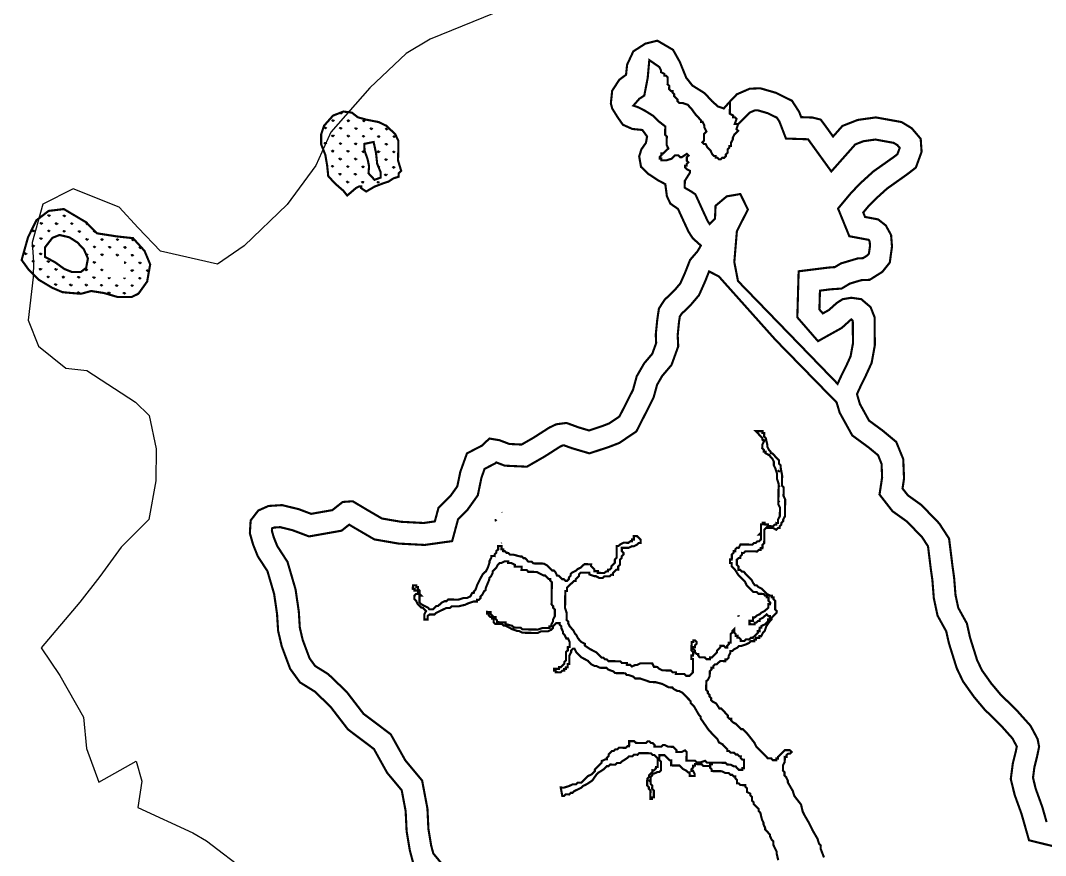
# Model space of a CAD drawing. Header units: metres. Extents: x 8244 to 287678, y 7853 to 2132060.
# Drawn here: x 266680 to 269089, y 2119447 to 2121409 of the extents above; entities that cross this region are included whole.
import ezdxf

# ---------------------------------------------------------------- set-up
doc = ezdxf.new("R2010")
doc.units = ezdxf.units.M
doc.layers.add('DISTRICT BOUNDRY', color=86, linetype='Continuous')
doc.layers.add('MANGROOVE BUFFER ZONE', color=120, linetype='Continuous')

msp = doc.modelspace()

# ---------------------------------------------------------------- hatches: boundary and pattern name
at = {"layer": 'MANGROOVE BUFFER ZONE'}
h = msp.add_hatch(dxfattribs=at)
h.set_pattern_fill('GRASS', color=256, angle=-0.8376017)
h.paths.add_polyline_path([(267472.9, 2121181.6), (267458.9, 2121192.5), (267438.8, 2121195.1), (267414.6, 2121185.5), (267393.6, 2121161.9), (267386.8, 2121141.6), (267386.7, 2121118.1), (267396.5, 2121093.4), (267400.8, 2121068.1), (267403.4, 2121043.1), (267420.6, 2121024.8), (267438.9, 2121009), (267447.9, 2120997.7), (267468.7, 2121015.4), (267476.7, 2121019.3), (267480.7, 2121019.2), (267480.6, 2121015.3), (267492.4, 2121007.1), (267512.5, 2121018.8), (267532.5, 2121026.4), (267544.6, 2121030.3), (267556.6, 2121038), (267568.6, 2121041.9), (267568.7, 2121049.8), (267574.8, 2121055.7), (267567.4, 2121080.3), (267568, 2121104.9), (267568.1, 2121126.4), (267560.7, 2121142), (267539.7, 2121161.8), (267521.7, 2121170.4), (267492.8, 2121176)])
h.paths.add_polyline_path([(267488.1, 2121119.1), (267510, 2121123.6), (267515.6, 2121097.8), (267518.4, 2121072.4), (267526.4, 2121052.8), (267526.7, 2121040), (267512.2, 2121034.6), (267498, 2121050), (267499.3, 2121066.3), (267496.1, 2121082.1), (267488.6, 2121103.8)], flags=16)
h = msp.add_hatch(dxfattribs=at)
h.set_pattern_fill('GRASS', color=256, angle=-0.8376017)
h.paths.add_polyline_path([(266846.1, 2120773.3), (266875.8, 2120768.7), (266908.3, 2120759.3), (266941.5, 2120759.4), (266957.1, 2120766.9), (266977.7, 2120795.6), (266984.8, 2120835.9), (266971.6, 2120867.5), (266944.5, 2120897.5), (266906.2, 2120901.7), (266860, 2120908.9), (266834.3, 2120934.8), (266781.9, 2120965.9), (266746.2, 2120961.6), (266717.4, 2120939.5), (266697.8, 2120900), (266682.7, 2120846.3), (266699.6, 2120822.9), (266723.6, 2120799.4), (266754.2, 2120781.1), (266778.9, 2120770.5), (266822, 2120766.8)])
h.paths.add_polyline_path([(266829, 2120871.3), (266813.9, 2120887.3), (266794.8, 2120899.5), (266771.9, 2120905), (266755.1, 2120898.4), (266737.7, 2120876), (266737.8, 2120853.4), (266761.5, 2120840.7), (266783.1, 2120825.1), (266800.9, 2120818), (266821.8, 2120818.1), (266834.3, 2120827.7), (266838.5, 2120849.8)], flags=16)
h.paths.add_polyline_path([(266872.7, 2120827.6), (266873, 2120843.5), (266910.5, 2120856.8), (266941.7, 2120815.7), (266937.2, 2120812.8), (266938.8, 2120804.1), (266884.3, 2120804.9)], flags=16)
h = msp.add_hatch(dxfattribs=at)
h.set_pattern_fill('GRASS', color=256, angle=-0.8376017)
h.paths.add_polyline_path([(268477, 2120256), (268477.1, 2120263.9), (268477.2, 2120271.9), (268477.3, 2120279.8), (268477.4, 2120283.8), (268473.5, 2120291.8), (268473.6, 2120299.8), (268473.8, 2120311.8), (268469.9, 2120315.8), (268470.1, 2120331.7), (268470.2, 2120339.7), (268466.5, 2120359.7), (268466.6, 2120363.6), (268462.7, 2120367.7), (268462.7, 2120371.7), (268462.8, 2120375.6), (268458.9, 2120379.7), (268454.9, 2120383.7), (268447.1, 2120391.8), (268443.1, 2120391.9), (268443.2, 2120395.8), (268439.2, 2120399.9), (268435.4, 2120407.9), (268435.4, 2120411.9), (268431.7, 2120427.9), (268427.8, 2120431.9), (268427.9, 2120439.9), (268423.9, 2120439.9), (268424, 2120443.9), (268420, 2120444), (268416, 2120444), (268412, 2120444.1), (268408, 2120444.1), (268412, 2120440.1), (268419.8, 2120432), (268423.7, 2120428), (268423.7, 2120424), (268427.6, 2120420), (268423.5, 2120412.1), (268423.4, 2120404.1), (268427.3, 2120400), (268427.2, 2120396.1), (268431.2, 2120396), (268431.2, 2120392), (268439.1, 2120387.9), (268443, 2120383.9), (268446.9, 2120379.9), (268450.8, 2120371.8), (268450.7, 2120363.9), (268454.5, 2120355.8), (268458.3, 2120343.8), (268458.2, 2120331.9), (268462, 2120319.9), (268461.9, 2120315.9), (268461.8, 2120307.9), (268461.6, 2120296), (268461.5, 2120288), (268461.4, 2120280.1), (268461.3, 2120276.1), (268461.3, 2120272.1), (268465.1, 2120264.1), (268465.1, 2120260.1), (268465, 2120256.1), (268464.9, 2120252.1), (268464.8, 2120244.2), (268460.7, 2120236.3), (268460.7, 2120232.3), (268460.6, 2120228.3), (268456.6, 2120228.4), (268456.6, 2120224.4), (268452.6, 2120224.4), (268448.6, 2120220.5), (268444.6, 2120220.6), (268440.6, 2120220.6), (268436.6, 2120220.7), (268436.6, 2120216.7), (268440.5, 2120216.7), (268444.5, 2120216.6), (268448.5, 2120216.5), (268456.4, 2120212.4), (268460.4, 2120216.4), (268464.4, 2120216.3), (268464.5, 2120220.3), (268468.5, 2120224.2), (268468.6, 2120228.2), (268472.6, 2120232.1), (268472.7, 2120236.1), (268476.8, 2120244), (268476.9, 2120252)])
h = msp.add_hatch(dxfattribs=at)
h.set_pattern_fill('GRASS', color=256, angle=-0.8376017)
h.paths.add_polyline_path([(267811.3, 2120209.9), (267811.4, 2120213.9), (267807.4, 2120217.9), (267803.5, 2120222), (267799.6, 2120226), (267799.6, 2120230), (267799.7, 2120234), (267799.8, 2120238), (267799.8, 2120242), (267803.9, 2120245.9), (267807.9, 2120249.8), (267811.9, 2120249.7), (267811.9, 2120253.7), (267808, 2120253.8), (267804, 2120253.8), (267800, 2120253.9), (267799.9, 2120249.9), (267796, 2120250), (267795.9, 2120246), (267795.8, 2120242), (267795.8, 2120238), (267795.7, 2120234), (267795.7, 2120230.1), (267795.6, 2120226.1), (267795.5, 2120222.1), (267795.4, 2120214.1), (267799.4, 2120210.1), (267799.3, 2120206.1), (267807, 2120190.1), (267807, 2120186.1), (267810.8, 2120178.1), (267815, 2120190), (267815, 2120193.9), (267815.1, 2120197.9), (267815.2, 2120201.9), (267811.2, 2120205.9)])
h = msp.add_hatch(dxfattribs=at)
h.set_pattern_fill('GRASS', color=256, angle=-0.8376017)
h.paths.add_polyline_path([(268377.7, 2120006.5), (268377.8, 2120010.5), (268373.8, 2120010.5), (268369.8, 2120010.6), (268365.9, 2120010.7), (268361.8, 2120006.7), (268357.8, 2120002.8), (268353.8, 2120002.9), (268353.7, 2119998.9), (268353.7, 2119994.9), (268357.5, 2119986.9), (268357.5, 2119982.9), (268361.5, 2119982.8), (268361.5, 2119986.8), (268365.6, 2119990.7), (268369.5, 2119990.7), (268373.6, 2119994.6), (268377.6, 2119998.5), (268381.6, 2119998.5), (268381.7, 2120002.5)])

# ---------------------------------------------------------------- linework, layer by layer
at = {"layer": 'DISTRICT BOUNDRY'}
msp.add_polyline3d([(267818.5, 2121436.2, 0), (267642.9, 2121365.5, 0), (267586.7, 2121331.4, 0), (267501.3, 2121250.5, 0), (267409.2, 2121147, 0), (267374.4, 2121068.6, 0), (267307.1, 2120976.8, 0), (267205.4, 2120879.2, 0), (267142.8, 2120836.1, 0), (267009.3, 2120866.9, 0), (266956.7, 2120921.5, 0), (266911.7, 2120970.1, 0), (266804.1, 2121013.6, 0), (266732.4, 2120977.4, 0), (266707.2, 2120887.1, 0), (266710.6, 2120841, 0), (266709.5, 2120806, 0), (266698.4, 2120704.7, 0), (266722, 2120643.4, 0), (266786.6, 2120591.9, 0), (266835.7, 2120586.4, 0), (266950, 2120512.4, 0), (266982.4, 2120480.6, 0), (266998.6, 2120402.7, 0), (266997.8, 2120327.1, 0), (266981.7, 2120236.3, 0), (266916.7, 2120171.6, 0), (266866.8, 2120102.1, 0), (266819.8, 2120042, 0), (266728.7, 2119935, 0), (266772.4, 2119869.9, 0), (266828.3, 2119771.8, 0), (266835, 2119698.2, 0), (266863.8, 2119618.9, 0), (266952, 2119668.8, 0), (266964.9, 2119621.3, 0), (266956, 2119559.7, 0), (267085.2, 2119499.8, 0), (267117.4, 2119481.6, 0), (267213.3, 2119407.4, 0)], dxfattribs=at)
at = {"layer": 'MANGROOVE BUFFER ZONE', "const_width": 5, "flags": 128}
for points in [[(269091.8, 2119525.4), (269081.9, 2119560.2), (269066.1, 2119604), (269059.9, 2119629.4), (269063.1, 2119654.2), (269069.4, 2119679.3), (269074.2, 2119702.4), (269070.7, 2119720.4), (269054.1, 2119751.6), (269021.4, 2119788.1), (268983.8, 2119824.9), (268961.8, 2119851.1), (268939.8, 2119882.1), (268928.5, 2119905.9), (268911.9, 2119958.8), (268904.5, 2119992.1), (268884.2, 2120028.7), (268877.7, 2120059.1), (268874.5, 2120099.2), (268870.5, 2120128), (268862.6, 2120191.5), (268839.5, 2120227.1), (268797.5, 2120270.5), (268765.6, 2120293.3), (268753.2, 2120309.2), (268756.7, 2120332.5), (268754.9, 2120378.3), (268738.4, 2120418.7), (268705.7, 2120445.9), (268674.5, 2120468.8), (268653, 2120507.7), (268646.1, 2120531.1), (268656.2, 2120553), (268666.5, 2120573.7), (268680.6, 2120604.5), (268688.1, 2120646), (268687.5, 2120711.7), (268678.1, 2120735.5), (268656.3, 2120754.1), (268633, 2120757.5), (268612.4, 2120754.1), (268598.4, 2120745.1), (268580.2, 2120728.7), (268565.9, 2120720.7), (268557.8, 2120730), (268559.1, 2120774.2), (268583.7, 2120777.3), (268610, 2120779.1), (268629.4, 2120790.8), (268656.6, 2120798.9), (268675.9, 2120799.6), (268705.8, 2120818.4), (268723.2, 2120840.2), (268728.4, 2120877.8), (268726.3, 2120904.9), (268714, 2120927.2), (268695.9, 2120941.6), (268665.1, 2120947.4), (268660.9, 2120957.9), (268672.1, 2120971.3), (268692.9, 2120992.4), (268716.9, 2121014.1), (268765, 2121048.2), (268784.5, 2121063.4), (268798, 2121100.4), (268795.9, 2121131), (268774.8, 2121155.9), (268750.8, 2121170.4), (268690.4, 2121181.3), (268648, 2121175.4), (268612, 2121161.3), (268589.9, 2121136.4), (268572.6, 2121160.4), (268560.8, 2121176.2), (268541.7, 2121181), (268515, 2121181.9), (268510.1, 2121194.5), (268493.3, 2121220.5), (268455.3, 2121239.2), (268418.6, 2121249.8), (268393.9, 2121248.7), (268363.7, 2121235.6), (268347.7, 2121218.7), (268347.5, 2121205.7), (268347.3, 2121189.8), (268355.2, 2121185.7), (268355.1, 2121181.7), (268359.1, 2121181.6), (268363, 2121177.6), (268358.8, 2121165.7), (268366.8, 2121165.6), (268384.6, 2121182.9), (268393.8, 2121192.6), (268405.7, 2121197.7), (268412.5, 2121198.1), (268436.6, 2121191.1), (268457.9, 2121180.6), (268464, 2121171.1), (268479.2, 2121131.6), (268531.2, 2121129.9), (268585.8, 2121054.3), (268642.2, 2121117.9), (268661.1, 2121125.3), (268689.4, 2121129.3), (268732.3, 2121121.5), (268741, 2121116.2), (268746.6, 2121109.6), (268741.2, 2121094.9), (268734.4, 2121089.5), (268684.6, 2121054.3), (268657.3, 2121029.5), (268634, 2121005.9), (268601.6, 2120967.2), (268628.1, 2120902.1), (268673.9, 2120893.5), (268675.9, 2120889.8), (268676.8, 2120879.4), (268674.2, 2120861.3), (268671, 2120857.3), (268660.2, 2120850.5), (268648.2, 2120850), (268608.4, 2120838.2), (268594, 2120829.5), (268578.7, 2120828.4), (268509, 2120819.7), (268505.9, 2120711.4), (268554.5, 2120655.5), (268610.3, 2120686.6), (268632.6, 2120706.7), (268636.2, 2120703.6), (268636.7, 2120650.4), (268631.1, 2120620), (268620.2, 2120595.9), (268609.8, 2120575.3), (268600.6, 2120555.2), (268366.4, 2120796.8), (268357.8, 2120841.4), (268363.9, 2120914.2), (268389.8, 2120964.9), (268371.9, 2121001.2), (268340, 2120995.8), (268313.7, 2120973.6), (268312.4, 2120943.4), (268299.6, 2120930.9), (268295.2, 2120937.6), (268285.9, 2120957.7), (268266.4, 2121000.4), (268257.7, 2121006.5), (268241.2, 2121016.1), (268241.2, 2121020.1), (268241.4, 2121028), (268241.4, 2121032), (268253.7, 2121051.7), (268253.7, 2121055.7), (268245.8, 2121059.8), (268241.9, 2121063.9), (268241.9, 2121067.8), (268245.9, 2121067.8), (268246, 2121071.8), (268250, 2121075.7), (268246.1, 2121079.7), (268246.2, 2121083.7), (268246.2, 2121087.7), (268250.3, 2121091.6), (268246.3, 2121095.7), (268234.3, 2121087.9), (268230.3, 2121087.9), (268226.4, 2121092), (268218.4, 2121092.1), (268214.4, 2121088.2), (268210.3, 2121084.2), (268198.3, 2121080.4), (268194.3, 2121080.5), (268190.4, 2121080.6), (268186.4, 2121080.6), (268186.4, 2121084.6), (268182.5, 2121084.6), (268182.5, 2121088.6), (268186.6, 2121092.6), (268186.6, 2121096.5), (268190.6, 2121096.5), (268194.6, 2121100.4), (268198.7, 2121104.3), (268202.7, 2121108.2), (268198.8, 2121116.3), (268199.1, 2121136.2), (268195.2, 2121140.2), (268195.3, 2121148.2), (268195.4, 2121152.2), (268195.5, 2121160.1), (268179.8, 2121172.3), (268175.8, 2121176.3), (268171.9, 2121180.4), (268168, 2121184.4), (268148.3, 2121196.7), (268132.4, 2121204.9), (268120.6, 2121209), (268134.4, 2121225), (268146.2, 2121232.8), (268154.2, 2121273.9), (268158, 2121316), (268181.6, 2121299.7), (268185.5, 2121291.7), (268185.4, 2121287.7), (268193.3, 2121283.6), (268193.3, 2121279.6), (268197.3, 2121279.6), (268201.2, 2121275.5), (268201.1, 2121271.6), (268201.1, 2121267.6), (268200.9, 2121259.6), (268204.9, 2121255.6), (268204.7, 2121247.6), (268208.7, 2121243.6), (268212.7, 2121243.5), (268212.6, 2121239.5), (268216.5, 2121235.5), (268216.5, 2121231.5), (268220.4, 2121227.5), (268224.3, 2121223.4), (268224.2, 2121219.4), (268228.2, 2121215.4), (268232.2, 2121215.3), (268236.1, 2121215.3), (268248, 2121211.1), (268251.9, 2121207.1), (268255.9, 2121203.1), (268267.6, 2121187), (268271.5, 2121182.9), (268275.4, 2121178.9), (268279.3, 2121174.8), (268279.3, 2121170.9), (268283.3, 2121170.8), (268287.1, 2121162.8), (268287.1, 2121158.8), (268292.2, 2121148.1), (268286.8, 2121142.9), (268286.7, 2121130.9), (268286.6, 2121126.9), (268282.6, 2121123), (268286.5, 2121119), (268290.5, 2121118.9), (268294.3, 2121110.9), (268298.3, 2121106.9), (268302.2, 2121102.8), (268306, 2121094.8), (268310, 2121090.8), (268313.9, 2121090.7), (268313.9, 2121086.7), (268317.9, 2121086.7), (268321.8, 2121082.6), (268325.8, 2121082.6), (268329.8, 2121086.5), (268333.8, 2121086.4), (268337.8, 2121090.3), (268337.9, 2121094.3), (268341.9, 2121098.2), (268342, 2121102.2), (268342.1, 2121106.2), (268346.1, 2121110.1), (268346.1, 2121114.1), (268350.1, 2121114.1), (268350.2, 2121122), (268354.3, 2121129.9), (268354.4, 2121133.9), (268358.5, 2121141.8), (268362.5, 2121145.7), (268366.6, 2121149.7), (268362.7, 2121153.7), (268366.8, 2121165.6), (268362.8, 2121165.6), (268358.8, 2121165.7), (268363, 2121177.6), (268359.1, 2121181.6), (268355.1, 2121181.7), (268355.2, 2121185.7), (268347.3, 2121189.8), (268347.3, 2121193.8), (268347.5, 2121205.7), (268347.7, 2121218.7), (268346.8, 2121217.7), (268333, 2121202.3), (268319.4, 2121207), (268305.5, 2121219.3), (268288.1, 2121238.2), (268259.1, 2121256.3), (268244.7, 2121274.7), (268229.7, 2121311.7), (268213.8, 2121340.1), (268177, 2121361.6), (268148.7, 2121354.7), (268120.4, 2121336.5), (268105.9, 2121305.4), (268103.3, 2121281.5), (268087.3, 2121269.6), (268070.7, 2121243.9), (268067.6, 2121214.2), (268070.9, 2121202), (268084.2, 2121180.7), (268096, 2121164), (268118.4, 2121154.1), (268141.5, 2121151.8), (268152.8, 2121136.6), (268150.1, 2121121.5), (268139.3, 2121106.1), (268134.2, 2121089.6), (268138.5, 2121065.1), (268155.8, 2121048.5), (268178.5, 2121033.5), (268195.6, 2121024.5), (268199.3, 2120996.2), (268207.5, 2120978.7), (268225.5, 2120966.2), (268239.2, 2120936.3), (268241, 2120932.5), (268250.2, 2120912.6), (268260.3, 2120897.1), (268279.2, 2120880.2), (268271.4, 2120866.8), (268253.8, 2120846.3), (268241.8, 2120815.7), (268230.8, 2120791.1), (268217.4, 2120775.3), (268193.8, 2120752.5), (268180.6, 2120732.2), (268176.8, 2120706.9), (268173.2, 2120670.6), (268174.1, 2120651), (268165, 2120625.8), (268145.8, 2120603.2), (268128.4, 2120572.9), (268119.8, 2120541.4), (268105, 2120512.1), (268087.8, 2120478.5), (268063.8, 2120462.3), (268046.4, 2120455.5), (268016.4, 2120445.6), (267991.8, 2120452.9), (267963.4, 2120463.3), (267939.5, 2120460.2), (267923.3, 2120452.6), (267885, 2120428.1), (267857.8, 2120412.5), (267829, 2120413.9), (267805.6, 2120422.8), (267782.1, 2120426.7), (267765.3, 2120410.4), (267729.4, 2120391.8), (267713.8, 2120348.5), (267706.7, 2120314.3), (267690.8, 2120291.9), (267662.3, 2120263.3), (267653.9, 2120231.9), (267627.7, 2120228.2), (267574.6, 2120231), (267529.6, 2120238.7), (267491.7, 2120260.8), (267460.8, 2120279.3), (267437.3, 2120277.6), (267412.9, 2120258.4), (267363.1, 2120249.7), (267334.2, 2120260.6), (267294.7, 2120270.2), (267263.1, 2120268.2), (267238.9, 2120257.5), (267221, 2120234.2), (267219.1, 2120204.2), (267226.7, 2120177.5), (267237.8, 2120149.8), (267260.4, 2120115.1), (267276.2, 2120061.3), (267283, 2120014.6), (267285.5, 2119974.9), (267294, 2119938.5), (267313.8, 2119885.6), (267336.9, 2119853.7), (267371.6, 2119832.1), (267408.2, 2119797), (267449.7, 2119743.1), (267510.7, 2119697.1), (267541.9, 2119641), (267576, 2119600.2), (267585.3, 2119551), (267587.6, 2119503.4), (267595, 2119459.2), (267603.5, 2119427.5)], [(267675.5, 2119421), (267650.3, 2119451.6), (267645.3, 2119470.1), (267638.8, 2119508.9), (267636.5, 2119557.1), (267624, 2119622.9), (267584.5, 2119670.3), (267550.3, 2119731.6), (267486.2, 2119779.9), (267446.6, 2119831.4), (267403.3, 2119873), (267372.6, 2119892.1), (267359.5, 2119910.1), (267343.3, 2119953.4), (267336.5, 2119982.4), (267334.2, 2120019.9), (267326.5, 2120072.2), (267307.6, 2120136.8), (267283.7, 2120173.6), (267275.4, 2120194.2), (267270.9, 2120209.7), (267271.3, 2120215.6), (267275.5, 2120217.4), (267290.2, 2120218.4), (267319, 2120211.4), (267358.2, 2120196.6), (267434.6, 2120210.1), (267452.6, 2120224.3), (267465.5, 2120216.6), (267511.8, 2120189.6), (267568.9, 2120179.8), (267629.9, 2120176.6), (267694.6, 2120185.6), (267696, 2120190.7), (267708.4, 2120236.7), (267730.3, 2120258.7), (267754.9, 2120293.3), (267763.4, 2120334.5), (267770.9, 2120355.4), (267795.7, 2120368.2), (267798.2, 2120370.6), (267818.3, 2120362.9), (267870.3, 2120360.5), (267911.6, 2120384.2), (267948.1, 2120407.5), (267954.1, 2120410.3), (267957.5, 2120410.7), (267975.6, 2120404.1), (268017.3, 2120391.8), (268063.7, 2120407.1), (268087.7, 2120416.4), (268127.6, 2120443.4), (268150.8, 2120488.8), (268168, 2120522.8), (268176.3, 2120553), (268188.1, 2120573.5), (268210.2, 2120599.6), (268226, 2120643.2), (268224.7, 2120669.3), (268227.8, 2120700.5), (268229.8, 2120713.5), (268233.8, 2120719.6), (268255, 2120740.2), (268274.7, 2120763.4), (268289.2, 2120795.8), (268298.5, 2120819.4), (268321.3, 2120807.7), (268454.9, 2120658.2), (268598.3, 2120511.4), (268605.3, 2120487.7), (268635, 2120434), (268674, 2120405.4), (268695.7, 2120387.4), (268703.9, 2120367.2), (268705.2, 2120335.3), (268699.1, 2120295.1), (268729.6, 2120255.9), (268763.8, 2120231.4), (268799.1, 2120194.9), (268813.1, 2120173.4), (268819.5, 2120121.3), (268823.4, 2120093.7), (268826.7, 2120051.6), (268835.5, 2120010.5), (268855.9, 2119973.6), (268862.2, 2119945.6), (268880.5, 2119887.1), (268895.3, 2119856), (268921.1, 2119819.6), (268946.1, 2119789.9), (268984.2, 2119752.6), (269011.6, 2119721.9), (269021.8, 2119702.8), (269019.3, 2119690.8), (269012.5, 2119663.8), (269007.6, 2119626.4), (269016.8, 2119589.1), (269032.9, 2119544.5), (269050.5, 2119482.6), (269114.3, 2119466.9)], [(268568.6, 2119442.2), (268560.9, 2119462.2), (268561, 2119470.2), (268557.1, 2119474.2), (268553.3, 2119486.2), (268541.6, 2119506.3), (268537.8, 2119514.3), (268533.9, 2119522.3), (268522.3, 2119542.4), (268518.4, 2119550.4), (268514.7, 2119566.4), (268499, 2119586.6), (268495.2, 2119598.6), (268483.6, 2119618.6), (268483.6, 2119622.6), (268479.8, 2119630.6), (268475.8, 2119634.7), (268475.9, 2119638.7), (268475.9, 2119642.6), (268472, 2119646.7), (268472.1, 2119654.7), (268472.2, 2119658.6), (268476.3, 2119666.5), (268476.4, 2119670.5), (268476.5, 2119678.5), (268480.5, 2119678.4), (268480.5, 2119682.4), (268484.6, 2119686.3), (268488.5, 2119686.3), (268492.6, 2119690.2), (268488.6, 2119694.2), (268484.7, 2119694.3), (268480.7, 2119694.4), (268476.7, 2119694.4), (268472.7, 2119690.5), (268468.6, 2119686.6), (268464.6, 2119682.6), (268460.5, 2119678.7), (268460.5, 2119674.7), (268456.5, 2119674.8), (268456.5, 2119670.8), (268452.5, 2119670.9), (268448.5, 2119670.9), (268444.6, 2119675), (268436.6, 2119675.1), (268432.7, 2119679.1), (268428.8, 2119683.2), (268424.8, 2119687.2), (268420.9, 2119691.2), (268409.1, 2119703.4), (268405.3, 2119711.4), (268389.6, 2119731.5), (268385.7, 2119735.6), (268381.8, 2119739.6), (268377.9, 2119743.6), (268373.9, 2119743.7), (268362.1, 2119755.8), (268354.2, 2119759.9), (268350.3, 2119764), (268350.4, 2119767.9), (268346.4, 2119768), (268342.5, 2119772), (268342.5, 2119776), (268338.6, 2119780.1), (268334.7, 2119784.1), (268326.8, 2119792.2), (268322.8, 2119792.2), (268315.1, 2119804.3), (268307.1, 2119808.4), (268303.2, 2119812.4), (268303.3, 2119816.4), (268299.4, 2119820.5), (268299.4, 2119824.4), (268295.5, 2119828.5), (268295.6, 2119832.5), (268291.6, 2119836.5), (268291.7, 2119840.5), (268291.7, 2119844.5), (268291.8, 2119848.5), (268291.9, 2119856.4), (268296, 2119860.3), (268300.1, 2119868.2), (268300.1, 2119872.2), (268300.2, 2119880.2), (268304.3, 2119884.1), (268304.3, 2119888.1), (268308.3, 2119888), (268308.4, 2119892), (268312.4, 2119895.9), (268316.4, 2119895.9), (268320.4, 2119899.8), (268324.5, 2119903.7), (268328.5, 2119903.7), (268332.4, 2119903.6), (268336.4, 2119903.6), (268336.5, 2119907.5), (268340.5, 2119907.5), (268344.5, 2119911.4), (268344.5, 2119915.4), (268348.6, 2119923.3), (268348.7, 2119927.3), (268352.7, 2119927.2), (268356.7, 2119931.1), (268364.7, 2119935), (268368.8, 2119938.9), (268372.8, 2119938.9), (268384.8, 2119942.7), (268392.8, 2119946.5), (268396.8, 2119950.5), (268400.8, 2119950.4), (268404.8, 2119950.3), (268404.8, 2119954.3), (268408.8, 2119954.3), (268408.9, 2119958.3), (268416.8, 2119958.1), (268416.9, 2119962.1), (268420.9, 2119962.1), (268425, 2119970), (268429, 2119973.9), (268433.2, 2119985.8), (268441.3, 2119997.6), (268445.4, 2120001.5), (268445.4, 2120005.5), (268449.5, 2120009.4), (268453.5, 2120013.4), (268457.5, 2120017.3), (268457.6, 2120021.3), (268453.7, 2120025.3), (268453.7, 2120029.3), (268453.8, 2120033.3), (268453.9, 2120041.2), (268454, 2120045.2), (268450, 2120049.3), (268450.1, 2120053.2), (268446.1, 2120053.3), (268446.2, 2120057.3), (268442.2, 2120057.3), (268434.3, 2120061.4), (268426.4, 2120069.5), (268422.5, 2120073.5), (268414.6, 2120077.6), (268410.7, 2120081.7), (268406.7, 2120081.7), (268402.8, 2120085.8), (268398.9, 2120093.8), (268395, 2120097.8), (268387.2, 2120105.9), (268383.2, 2120110), (268379.3, 2120114), (268375.3, 2120114.1), (268371.4, 2120118.1), (268367.4, 2120118.2), (268367.5, 2120122.1), (268367.5, 2120126.1), (268363.6, 2120130.2), (268363.7, 2120134.1), (268363.7, 2120138.1), (268363.8, 2120142.1), (268367.8, 2120146), (268371.8, 2120146), (268371.9, 2120150), (268375.9, 2120153.9), (268376, 2120157.9), (268379.9, 2120157.8), (268384, 2120161.7), (268388, 2120161.7), (268392, 2120161.6), (268395.9, 2120161.6), (268399.9, 2120161.5), (268403.9, 2120161.4), (268411.9, 2120161.3), (268415.9, 2120165.2), (268419.9, 2120165.2), (268419.9, 2120169.2), (268423.9, 2120169.1), (268424, 2120173.1), (268424, 2120177.1), (268428.1, 2120181), (268428.1, 2120185), (268428.2, 2120189), (268428.3, 2120196.9), (268428.4, 2120200.9), (268428.5, 2120208.9), (268428.5, 2120212.9), (268432.6, 2120216.8), (268436.6, 2120220.7), (268436.7, 2120224.7), (268432.7, 2120224.7), (268428.7, 2120224.8), (268428.8, 2120228.8), (268424.8, 2120228.8), (268424.7, 2120224.9), (268420.8, 2120224.9), (268420.7, 2120220.9), (268420.5, 2120209), (268420.5, 2120205), (268416.4, 2120201.1), (268420.4, 2120201), (268420.3, 2120193.1), (268420.2, 2120189.1), (268416.2, 2120185.2), (268412.2, 2120185.2), (268408.2, 2120181.3), (268404.2, 2120181.3), (268400.1, 2120177.4), (268392.2, 2120177.5), (268384.2, 2120177.7), (268380.2, 2120177.7), (268376.3, 2120177.8), (268372.3, 2120177.8), (268368.2, 2120169.9), (268364.2, 2120170), (268360.2, 2120166.1), (268360.1, 2120162.1), (268356.1, 2120162.1), (268356.1, 2120158.2), (268352, 2120154.2), (268352, 2120150.2), (268351.9, 2120146.3), (268351.8, 2120142.3), (268347.9, 2120142.3), (268347.8, 2120138.4), (268347.8, 2120134.4), (268351.7, 2120134.3), (268351.7, 2120130.3), (268351.6, 2120126.4), (268355.5, 2120122.3), (268359.5, 2120118.3), (268367.2, 2120106.2), (268371.2, 2120102.2), (268375.1, 2120098.1), (268382.9, 2120090.1), (268386.8, 2120082), (268394.7, 2120074), (268398.6, 2120069.9), (268402.5, 2120065.9), (268406.5, 2120065.8), (268410.5, 2120065.8), (268414.4, 2120061.7), (268422.3, 2120061.6), (268426.3, 2120061.5), (268430.2, 2120057.5), (268434.2, 2120057.4), (268434.2, 2120053.5), (268438.2, 2120053.4), (268438.1, 2120049.4), (268438, 2120045.4), (268442, 2120041.4), (268441.9, 2120037.4), (268437.9, 2120037.5), (268437.9, 2120033.5), (268437.8, 2120029.5), (268433.8, 2120025.6), (268429.7, 2120021.7), (268421.7, 2120017.8), (268417.7, 2120013.9), (268409.6, 2120010), (268405.6, 2120006.1), (268401.6, 2120006.2), (268401.6, 2120002.2), (268401.5, 2119998.2), (268397.5, 2119998.2), (268393.5, 2119998.3), (268393.5, 2119994.3), (268393.4, 2119990.3), (268397.4, 2119990.3), (268401.4, 2119990.2), (268405.4, 2119990.2), (268405.4, 2119994.1), (268409.4, 2119994.1), (268413.5, 2119998), (268417.4, 2119998), (268417.5, 2120001.9), (268425.5, 2120005.8), (268429.6, 2120009.7), (268433.6, 2120013.6), (268437.5, 2120009.6), (268441.5, 2120009.5), (268441.4, 2120005.6), (268441.4, 2120001.6), (268437.4, 2120001.6), (268437.3, 2119997.7), (268429.3, 2119989.8), (268421.2, 2119986), (268421.2, 2119982), (268417.2, 2119982), (268417.1, 2119978), (268417.1, 2119974.1), (268413.1, 2119974.1), (268413, 2119970.1), (268409, 2119966.2), (268405, 2119962.3), (268400.9, 2119958.4), (268396.9, 2119958.4), (268392.9, 2119954.5), (268388.9, 2119954.6), (268384.9, 2119954.6), (268380.9, 2119950.7), (268376.9, 2119950.8), (268372.9, 2119950.8), (268373, 2119954.8), (268369.1, 2119958.8), (268365.1, 2119958.9), (268365.2, 2119962.9), (268361.2, 2119962.9), (268361.2, 2119966.9), (268357.3, 2119971), (268357.4, 2119974.9), (268357.4, 2119978.9), (268353.4, 2119975), (268353.3, 2119971), (268349.3, 2119967.1), (268349.2, 2119963.1), (268349.1, 2119955.1), (268349, 2119947.2), (268345, 2119947.2), (268345, 2119943.3), (268340.9, 2119939.3), (268340.9, 2119935.4), (268336.9, 2119935.4), (268333, 2119939.5), (268329, 2119939.5), (268325, 2119939.6), (268324.9, 2119935.6), (268320.9, 2119931.7), (268316.9, 2119927.7), (268316.8, 2119923.8), (268312.8, 2119919.8), (268308.7, 2119915.9), (268304.7, 2119912), (268300.7, 2119912), (268300.6, 2119908.1), (268296.7, 2119908.1), (268292.7, 2119908.2), (268288.8, 2119912.2), (268284.8, 2119912.3), (268280.8, 2119912.3), (268276.8, 2119912.4), (268272.9, 2119916.4), (268272.9, 2119920.4), (268269, 2119920.5), (268265, 2119924.5), (268265.1, 2119928.5), (268261.2, 2119932.5), (268261.2, 2119936.5), (268265.2, 2119936.5), (268265.3, 2119940.4), (268269.3, 2119944.4), (268269.4, 2119948.3), (268265.5, 2119952.4), (268261.5, 2119952.4), (268261.4, 2119948.5), (268257.4, 2119948.5), (268257.4, 2119944.5), (268257.3, 2119940.6), (268257.3, 2119936.6), (268257.2, 2119932.6), (268257.1, 2119928.6), (268261.1, 2119924.6), (268261, 2119920.6), (268260.9, 2119916.6), (268257, 2119916.7), (268256.9, 2119912.7), (268256.8, 2119908.7), (268260.8, 2119908.6), (268260.8, 2119904.7), (268260.7, 2119900.7), (268260.7, 2119896.7), (268260.5, 2119888.7), (268260.5, 2119884.8), (268260.4, 2119880.8), (268260.4, 2119876.8), (268256.3, 2119872.9), (268252.3, 2119868.9), (268248.3, 2119869), (268244.3, 2119869.1), (268240.4, 2119873.1), (268232.4, 2119873.2), (268228.5, 2119873.3), (268220.5, 2119873.4), (268220.6, 2119877.4), (268216.6, 2119877.4), (268212.6, 2119877.5), (268208.7, 2119881.5), (268204.7, 2119881.6), (268196.7, 2119881.7), (268192.7, 2119881.8), (268188.8, 2119881.8), (268180.9, 2119885.9), (268176.9, 2119890), (268169, 2119890.1), (268165.1, 2119898.1), (268161.1, 2119898.2), (268157.1, 2119898.2), (268153.2, 2119898.3), (268145.2, 2119898.4), (268141.2, 2119898.4), (268137.2, 2119898.5), (268129.2, 2119894.6), (268125.2, 2119894.7), (268117.2, 2119890.8), (268113.3, 2119894.9), (268109.3, 2119894.9), (268105.3, 2119895), (268105.4, 2119899), (268097.4, 2119899.1), (268093.5, 2119899.1), (268089.5, 2119903.2), (268085.5, 2119903.2), (268081.6, 2119903.3), (268073.6, 2119903.4), (268069.6, 2119903.5), (268065.6, 2119903.5), (268061.7, 2119903.6), (268057.7, 2119907.6), (268053.8, 2119907.7), (268049.8, 2119911.7), (268045.9, 2119911.8), (268034.1, 2119923.9), (268026.2, 2119928), (268018.3, 2119932.1), (268006.4, 2119940.2), (268006.5, 2119944.2), (267998.6, 2119948.3), (267994.7, 2119952.4), (267990.8, 2119956.4), (267986.9, 2119964.4), (267983, 2119968.5), (267979.1, 2119976.5), (267971.3, 2119984.6), (267967.4, 2119992.6), (267967.5, 2119996.6), (267963.5, 2120000.6), (267963.6, 2120004.6), (267963.7, 2120012.6), (267963.8, 2120016.5), (267960, 2120028.5), (267960.1, 2120036.5), (267960.2, 2120044.5), (267960.2, 2120048.4), (267960.3, 2120052.4), (267960.4, 2120060.4), (267960.5, 2120064.4), (267960.5, 2120068.4), (267964.5, 2120068.3), (267964.6, 2120072.3), (267964.6, 2120076.3), (267968.7, 2120080.2), (267972.7, 2120084.1), (267976.8, 2120088), (267980.8, 2120092), (267984.8, 2120091.9), (267984.8, 2120095.9), (267988.9, 2120099.8), (267992.9, 2120103.7), (267993, 2120107.7), (267997, 2120111.6), (268001, 2120111.6), (268009, 2120111.5), (268012.9, 2120111.4), (268016.9, 2120111.3), (268016.9, 2120107.4), (268028.7, 2120103.2), (268032.7, 2120103.1), (268040.6, 2120099), (268044.6, 2120099), (268048.6, 2120098.9), (268052.6, 2120102.9), (268056.6, 2120102.8), (268064.6, 2120102.7), (268068.6, 2120106.6), (268072.6, 2120106.5), (268072.6, 2120110.5), (268076.7, 2120114.4), (268080.7, 2120118.4), (268084.7, 2120118.3), (268084.8, 2120122.3), (268084.8, 2120126.3), (268088.9, 2120130.2), (268089, 2120138.2), (268089, 2120142.1), (268093.1, 2120146.1), (268093.1, 2120150.1), (268097.2, 2120154), (268097.2, 2120158), (268093.3, 2120162), (268093.4, 2120166), (268093.4, 2120170), (268097.4, 2120169.9), (268101.4, 2120169.8), (268109.4, 2120169.7), (268117.4, 2120173.6), (268121.4, 2120173.5), (268129.4, 2120177.4), (268133.4, 2120181.3), (268137.4, 2120181.3), (268137.5, 2120185.2), (268137.5, 2120189.2), (268133.6, 2120193.3), (268129.7, 2120197.3), (268125.7, 2120197.4), (268121.7, 2120197.4), (268121.6, 2120193.4), (268121.6, 2120189.5), (268117.6, 2120189.5), (268117.5, 2120185.5), (268113.6, 2120185.6), (268109.5, 2120181.7), (268105.5, 2120181.7), (268097.6, 2120181.8), (268089.6, 2120178), (268085.5, 2120174.1), (268081.5, 2120174.1), (268081.5, 2120170.1), (268081.4, 2120166.2), (268081.3, 2120158.2), (268081.3, 2120154.2), (268081.2, 2120150.2), (268081.1, 2120146.2), (268077.1, 2120142.3), (268077, 2120138.3), (268077, 2120134.4), (268072.9, 2120130.4), (268068.9, 2120126.5), (268068.8, 2120122.5), (268064.8, 2120118.6), (268060.8, 2120118.7), (268060.8, 2120114.7), (268056.8, 2120114.7), (268052.7, 2120110.8), (268048.8, 2120110.9), (268044.8, 2120110.9), (268040.8, 2120111), (268036.8, 2120111), (268036.9, 2120115), (268032.9, 2120115.1), (268028.9, 2120115.1), (268029, 2120119.1), (268025.1, 2120123.2), (268021.1, 2120127.2), (268021.2, 2120131.2), (268017.2, 2120131.2), (268013.2, 2120131.3), (268009.2, 2120131.4), (268005.3, 2120131.4), (268001.2, 2120127.5), (267997.2, 2120123.6), (267989.2, 2120119.7), (267985.1, 2120115.8), (267977.1, 2120111.9), (267973.1, 2120108), (267973, 2120104), (267969, 2120100.1), (267968.9, 2120096.1), (267964.9, 2120092.2), (267960.9, 2120092.2), (267957, 2120096.3), (267953, 2120096.3), (267949.1, 2120100.4), (267945.1, 2120104.4), (267941.2, 2120104.5), (267937.3, 2120112.5), (267933.4, 2120116.5), (267929.4, 2120116.6), (267925.5, 2120120.6), (267921.5, 2120124.7), (267917.6, 2120128.7), (267909.7, 2120132.8), (267905.7, 2120132.9), (267901.8, 2120132.9), (267893.8, 2120133.1), (267889.8, 2120133.1), (267885.8, 2120133.2), (267881.9, 2120137.2), (267873.9, 2120137.3), (267870, 2120141.4), (267866.1, 2120145.4), (267862.1, 2120145.5), (267858.2, 2120149.5), (267854.2, 2120149.6), (267838.3, 2120153.8), (267830.4, 2120153.9), (267826.5, 2120157.9), (267822.5, 2120158), (267818.6, 2120162), (267814.6, 2120162.1), (267814.6, 2120166.1), (267810.7, 2120166.1), (267810.7, 2120170.1), (267810.8, 2120174.1), (267806.8, 2120174.1), (267802.8, 2120174.2), (267802.7, 2120166.2), (267798.7, 2120162.3), (267798.6, 2120158.3), (267794.6, 2120154.4), (267794.5, 2120150.4), (267790.5, 2120150.5), (267786.5, 2120150.6), (267786.5, 2120146.6), (267782.4, 2120138.7), (267782.3, 2120134.7), (267778.2, 2120122.8), (267774.1, 2120114.9), (267766, 2120107), (267759.8, 2120095.2), (267753.7, 2120083.3), (267749.5, 2120071.4), (267745.5, 2120067.5), (267745.4, 2120063.5), (267741.5, 2120063.6), (267737.4, 2120055.7), (267729.3, 2120051.8), (267725.4, 2120051.9), (267721.4, 2120051.9), (267709.4, 2120048.1), (267701.4, 2120048.2), (267697.4, 2120048.3), (267693.5, 2120048.4), (267689.5, 2120048.4), (267685.5, 2120048.5), (267681.5, 2120044.6), (267677.5, 2120044.6), (267669.5, 2120040.7), (267665.4, 2120036.8), (267661.4, 2120032.9), (267657.4, 2120033), (267653.4, 2120029), (267649.3, 2120025.1), (267645.3, 2120025.2), (267641.4, 2120025.2), (267637.4, 2120029.3), (267629.5, 2120033.4), (267621.6, 2120037.5), (267617.7, 2120041.5), (267617.8, 2120045.5), (267617.8, 2120049.5), (267617.9, 2120057.4), (267621.9, 2120057.4), (267618, 2120061.4), (267618, 2120065.4), (267618.1, 2120069.4), (267614.2, 2120073.4), (267614.2, 2120077.4), (267610.3, 2120077.5), (267610.3, 2120081.4), (267606.3, 2120081.5), (267602.4, 2120081.6), (267602.3, 2120077.6), (267602.2, 2120073.6), (267606.2, 2120073.5), (267606.2, 2120069.6), (267610.1, 2120069.5), (267614.1, 2120069.4), (267614.1, 2120065.5), (267614, 2120061.5), (267610, 2120061.5), (267606, 2120057.6), (267605.9, 2120053.6), (267605.9, 2120049.6), (267609.8, 2120045.6), (267613.7, 2120037.6), (267617.6, 2120033.5), (267621.5, 2120029.5), (267625.5, 2120029.4), (267629.4, 2120025.4), (267633.3, 2120021.4), (267629.2, 2120013.5), (267629.2, 2120009.5), (267629.1, 2120005.5), (267629.1, 2120001.5), (267633, 2120001.5), (267637, 2120001.4), (267637.1, 2120005.4), (267637.1, 2120009.4), (267641.2, 2120013.3), (267645.2, 2120013.2), (267649.1, 2120013.2), (267653.1, 2120013.1), (267657.2, 2120017), (267665.2, 2120020.9), (267673.2, 2120024.8), (267681.2, 2120028.6), (267689.2, 2120028.5), (267693.2, 2120032.4), (267705.2, 2120032.3), (267709.1, 2120032.2), (267725.1, 2120036), (267733.2, 2120039.8), (267745.2, 2120043.6), (267749.1, 2120043.6), (267753.1, 2120043.5), (267753.2, 2120047.5), (267757.2, 2120047.4), (267761.2, 2120051.4), (267761.3, 2120055.3), (267765.3, 2120059.3), (267769.4, 2120067.2), (267773.4, 2120071.1), (267773.5, 2120075.1), (267781.7, 2120094.9), (267781.8, 2120098.8), (267785.8, 2120102.8), (267789.9, 2120110.7), (267790, 2120114.7), (267794, 2120118.6), (267798.1, 2120122.5), (267802.2, 2120130.4), (267806.2, 2120134.3), (267810.2, 2120134.3), (267818.2, 2120138.1), (267822.2, 2120138.1), (267826.2, 2120138), (267826.1, 2120134), (267830.1, 2120134), (267834.1, 2120133.9), (267842, 2120129.8), (267841.9, 2120125.8), (267845.9, 2120125.8), (267853.9, 2120125.7), (267857.8, 2120125.6), (267857.8, 2120121.6), (267857.7, 2120117.6), (267861.7, 2120117.6), (267869.7, 2120117.5), (267873.6, 2120113.4), (267885.5, 2120113.3), (267889.5, 2120113.2), (267893.5, 2120113.1), (267901.4, 2120109), (267909.3, 2120104.9), (267913.3, 2120104.9), (267917.2, 2120100.8), (267921.1, 2120096.8), (267925.1, 2120096.8), (267925.1, 2120092.8), (267929, 2120088.7), (267928.9, 2120084.7), (267928.8, 2120076.8), (267928.6, 2120064.8), (267928.6, 2120060.9), (267928.3, 2120044.9), (267928.3, 2120040.9), (267928.2, 2120037), (267932.1, 2120032.9), (267932.1, 2120028.9), (267936, 2120024.9), (267936, 2120020.9), (267935.9, 2120016.9), (267935.8, 2120013), (267935.8, 2120009), (267931.7, 2120001.1), (267931.6, 2119997.1), (267927.5, 2119989.2), (267927.5, 2119985.2), (267923.5, 2119985.3), (267923.4, 2119981.3), (267919.4, 2119981.3), (267915.5, 2119981.4), (267911.5, 2119981.5), (267907.5, 2119981.5), (267895.5, 2119977.7), (267891.5, 2119977.8), (267883.6, 2119977.9), (267879.6, 2119977.9), (267871.6, 2119978.1), (267867.6, 2119978.1), (267859.7, 2119978.2), (267855.7, 2119982.3), (267847.8, 2119982.4), (267839.8, 2119982.5), (267835.9, 2119986.5), (267820, 2119990.8), (267820.1, 2119994.7), (267816.1, 2119994.8), (267812.1, 2119994.9), (267804.2, 2119995), (267800.2, 2119995), (267800.2, 2119999), (267796.3, 2120003.1), (267796.4, 2120007), (267792.4, 2120007.1), (267788.5, 2120011.1), (267784.6, 2120015.2), (267784.6, 2120019.2), (267780.6, 2120019.2), (267776.7, 2120019.3), (267776.6, 2120015.3), (267780.6, 2120015.2), (267780.5, 2120011.2), (267784.4, 2120007.2), (267788.4, 2120007.1), (267788.4, 2120003.2), (267792.3, 2120003.1), (267792.3, 2119999.1), (267792.2, 2119995.1), (267796.1, 2119991.1), (267800.1, 2119991), (267804.1, 2119991), (267812.1, 2119990.9), (267816, 2119986.8), (267820, 2119986.8), (267835.8, 2119978.6), (267847.7, 2119974.4), (267851.7, 2119974.4), (267859.6, 2119970.3), (267867.5, 2119970.2), (267871.5, 2119970.1), (267875.5, 2119970), (267895.4, 2119969.7), (267903.4, 2119973.6), (267911.4, 2119973.5), (267915.3, 2119973.4), (267919.3, 2119973.4), (267927.4, 2119977.2), (267931.4, 2119981.2), (267931.4, 2119985.1), (267935.5, 2119989.1), (267939.5, 2119993), (267943.5, 2119992.9), (267947.5, 2119992.9), (267947.4, 2119988.9), (267951.4, 2119984.9), (267951.3, 2119980.9), (267955.2, 2119972.9), (267955.1, 2119968.9), (267959, 2119964.8), (267962.9, 2119956.8), (267966.9, 2119956.8), (267970.7, 2119948.7), (267970.7, 2119944.7), (267970.6, 2119940.8), (267970.6, 2119936.8), (267966.6, 2119936.8), (267966.5, 2119932.9), (267966.5, 2119928.9), (267962.4, 2119925), (267962.3, 2119917), (267962.2, 2119913), (267962.2, 2119909), (267962.1, 2119905), (267958.1, 2119901.1), (267958, 2119897.1), (267954, 2119893.2), (267950, 2119889.3), (267946, 2119889.4), (267945.9, 2119885.4), (267941.9, 2119885.4), (267938, 2119885.5), (267934, 2119885.5), (267933.9, 2119881.6), (267937.9, 2119881.5), (267937.8, 2119877.5), (267941.8, 2119877.5), (267945.8, 2119877.4), (267949.8, 2119877.3), (267953.8, 2119881.3), (267957.8, 2119881.2), (267957.9, 2119885.2), (267961.8, 2119885.1), (267961.9, 2119889.1), (267965.9, 2119889.1), (267965.9, 2119893), (267966, 2119897), (267970, 2119897), (267970.1, 2119904.9), (267970.2, 2119912.9), (267970.3, 2119916.9), (267974.4, 2119924.8), (267974.4, 2119928.8), (267978.5, 2119932.7), (267982.4, 2119932.6), (267986.3, 2119924.6), (267990.2, 2119920.6), (267998.1, 2119912.5), (268006, 2119908.4), (268013.9, 2119904.3), (268017.8, 2119900.2), (268021.7, 2119896.2), (268029.6, 2119892.1), (268033.6, 2119892.1), (268041.5, 2119888), (268049.5, 2119887.8), (268053.5, 2119887.8), (268057.4, 2119887.7), (268061.4, 2119883.7), (268073.3, 2119879.5), (268077.2, 2119875.5), (268081.2, 2119875.4), (268085.1, 2119875.4), (268089.1, 2119875.3), (268101.1, 2119875.1), (268105, 2119871.1), (268109, 2119871), (268120.9, 2119866.9), (268124.8, 2119862.8), (268136.7, 2119862.7), (268160.5, 2119854.4), (268172.4, 2119854.2), (268188.3, 2119850), (268204.1, 2119841.8), (268212.1, 2119841.7), (268216, 2119837.6), (268223.9, 2119833.5), (268227.9, 2119833.5), (268235.8, 2119829.4), (268239.7, 2119825.3), (268243.6, 2119821.3), (268247.5, 2119817.2), (268251.5, 2119813.2), (268255.4, 2119809.2), (268255.3, 2119805.2), (268263.2, 2119797.1), (268274.8, 2119777), (268278.8, 2119773), (268278.7, 2119769), (268298.2, 2119740.8), (268310, 2119728.7), (268317.8, 2119720.6), (268321.7, 2119712.6), (268329.6, 2119708.5), (268333.5, 2119704.5), (268341.3, 2119696.4), (268341.3, 2119692.4), (268345.3, 2119692.4), (268349.2, 2119688.3), (268357.2, 2119688.2), (268361.1, 2119684.2), (268365.1, 2119684.1), (268369, 2119680.1), (268373, 2119680), (268372.9, 2119676), (268376.8, 2119672), (268380.8, 2119671.9), (268380.8, 2119667.9), (268380.7, 2119664), (268380.6, 2119660), (268380.6, 2119656), (268380.5, 2119652), (268376.5, 2119652.1), (268376.5, 2119648.1), (268372.5, 2119648.1), (268368.5, 2119648.2), (268364.6, 2119652.2), (268360.7, 2119656.3), (268356.7, 2119656.3), (268348.8, 2119660.4), (268340.8, 2119660.6), (268336.9, 2119664.6), (268332.9, 2119664.7), (268328.9, 2119664.7), (268325, 2119664.8), (268317, 2119664.9), (268313, 2119664.9), (268309, 2119665), (268305.1, 2119665.1), (268305, 2119661.1), (268301, 2119661.1), (268301.1, 2119665.1), (268297.1, 2119665.2), (268293.1, 2119665.2), (268289.2, 2119669.3), (268277.2, 2119665.5), (268273.2, 2119665.5), (268269.2, 2119665.6), (268265.3, 2119669.6), (268261.3, 2119669.7), (268257.3, 2119669.7), (268253.4, 2119669.8), (268249.4, 2119669.9), (268245.4, 2119669.9), (268245.5, 2119673.9), (268245.5, 2119677.9), (268245.6, 2119681.9), (268245.6, 2119685.8), (268245.7, 2119689.8), (268241.8, 2119693.9), (268233.7, 2119690), (268229.8, 2119690.1), (268225.8, 2119690.1), (268221.8, 2119690.2), (268221.9, 2119694.2), (268217.9, 2119698.2), (268214, 2119702.2), (268210, 2119702.3), (268202.1, 2119702.4), (268194.2, 2119706.5), (268190.2, 2119706.6), (268186.1, 2119702.6), (268182.2, 2119702.7), (268178.2, 2119702.8), (268174.2, 2119702.8), (268170.2, 2119702.9), (268170.3, 2119706.9), (268166.4, 2119710.9), (268162.4, 2119711), (268158.5, 2119715), (268154.5, 2119715.1), (268150.4, 2119711.1), (268138.5, 2119711.3), (268134.5, 2119711.4), (268130.5, 2119711.4), (268126.5, 2119711.5), (268122.6, 2119715.5), (268118.6, 2119715.6), (268114.7, 2119715.6), (268110.7, 2119715.7), (268110.6, 2119707.7), (268110.5, 2119703.7), (268106.5, 2119703.8), (268102.5, 2119699.9), (268098.5, 2119699.9), (268090.5, 2119700.1), (268086.6, 2119700.1), (268082.5, 2119696.2), (268078.5, 2119696.3), (268074.5, 2119692.3), (268070.5, 2119692.4), (268066.5, 2119688.5), (268062.4, 2119684.5), (268062.4, 2119680.6), (268058.3, 2119676.6), (268058.3, 2119672.7), (268054.3, 2119672.7), (268046.3, 2119668.8), (268046.2, 2119664.9), (268042.2, 2119660.9), (268034.1, 2119653.1), (268030.1, 2119649.2), (268030, 2119645.2), (268026, 2119641.3), (268021.9, 2119637.3), (268013.9, 2119633.5), (268009.9, 2119629.6), (268005.8, 2119625.6), (268001.8, 2119621.7), (267997.8, 2119617.8), (267993.8, 2119617.8), (267989.8, 2119617.9), (267985.8, 2119614), (267977.8, 2119614.1), (267969.8, 2119610.2), (267957.8, 2119606.4), (267949.8, 2119606.5), (267953.5, 2119586.6), (267957.5, 2119586.5), (267961.5, 2119590.4), (267969.5, 2119590.3), (267973.5, 2119594.2), (267977.5, 2119594.2), (267981.5, 2119598.1), (267989.6, 2119602), (267997.6, 2119605.8), (268001.6, 2119609.8), (268009.6, 2119613.6), (268021.7, 2119621.4), (268025.7, 2119625.3), (268033.9, 2119637.2), (268037.9, 2119641.1), (268050, 2119648.9), (268054, 2119652.8), (268058.1, 2119656.7), (268062, 2119656.7), (268066.1, 2119660.6), (268070.1, 2119660.5), (268078, 2119660.4), (268082.1, 2119664.3), (268090, 2119664.2), (268094.1, 2119668.1), (268106.1, 2119675.9), (268110.2, 2119679.9), (268118.1, 2119679.7), (268122.2, 2119683.7), (268130.1, 2119683.5), (268134.2, 2119687.5), (268138.1, 2119687.4), (268146.1, 2119687.3), (268150.1, 2119687.2), (268154.1, 2119687.2), (268158, 2119687.1), (268162, 2119687.1), (268165.9, 2119683), (268169.9, 2119683), (268173.9, 2119678.9), (268177.8, 2119674.9), (268177.7, 2119670.9), (268177.7, 2119666.9), (268177.6, 2119662.9), (268177.5, 2119659), (268177.5, 2119655), (268173.5, 2119655), (268173.4, 2119651.1), (268169.4, 2119647.1), (268165.4, 2119647.2), (268165.4, 2119643.2), (268161.3, 2119639.3), (268157.3, 2119635.4), (268157.2, 2119631.4), (268153.2, 2119627.5), (268153.1, 2119623.5), (268153.1, 2119619.5), (268153, 2119611.5), (268156.9, 2119607.5), (268156.8, 2119603.5), (268160.7, 2119599.5), (268160.7, 2119595.5), (268160.6, 2119591.5), (268160.6, 2119587.5), (268160.5, 2119583.5), (268160.5, 2119579.6), (268164.4, 2119579.5), (268164.5, 2119583.5), (268168.5, 2119583.4), (268168.5, 2119587.4), (268168.6, 2119591.4), (268168.6, 2119595.4), (268168.7, 2119599.4), (268164.8, 2119603.4), (268164.9, 2119611.4), (268161, 2119615.4), (268161, 2119619.4), (268157.1, 2119623.4), (268161.1, 2119623.4), (268161.2, 2119627.3), (268161.2, 2119631.3), (268165.2, 2119635.2), (268165.3, 2119639.2), (268169.3, 2119639.2), (268177.3, 2119643), (268181.3, 2119643), (268185.3, 2119646.9), (268185.4, 2119650.9), (268185.4, 2119654.9), (268185.5, 2119658.8), (268185.6, 2119666.8), (268181.7, 2119670.8), (268181.8, 2119674.8), (268181.8, 2119678.8), (268181.9, 2119682.8), (268185.9, 2119682.7), (268189.8, 2119682.7), (268193.8, 2119682.6), (268197.7, 2119678.6), (268201.7, 2119674.5), (268205.6, 2119670.5), (268209.6, 2119670.4), (268209.5, 2119666.5), (268209.4, 2119662.5), (268209.4, 2119658.5), (268213.4, 2119658.4), (268217.4, 2119658.4), (268221.3, 2119658.3), (268225.3, 2119658.3), (268229.3, 2119658.2), (268233.2, 2119654.2), (268237.1, 2119650.1), (268245, 2119646), (268249, 2119642), (268252.9, 2119641.9), (268252.9, 2119637.9), (268252.8, 2119634), (268256.8, 2119633.9), (268260.8, 2119633.8), (268264.8, 2119633.8), (268264.8, 2119637.8), (268261, 2119645.8), (268257, 2119645.9), (268257, 2119649.8), (268261.1, 2119653.8), (268261.1, 2119657.7), (268265.1, 2119657.7), (268265.2, 2119661.7), (268269.2, 2119661.6), (268273.1, 2119661.5), (268277.1, 2119661.5), (268281.1, 2119661.4), (268285, 2119657.4), (268289, 2119657.3), (268293, 2119657.3), (268297, 2119657.2), (268301, 2119657.2), (268300.9, 2119653.2), (268304.8, 2119649.1), (268304.8, 2119645.2), (268308.7, 2119645.1), (268312.7, 2119645), (268316.7, 2119645), (268324.7, 2119644.9), (268328.6, 2119644.8), (268336.6, 2119640.7), (268340.5, 2119640.6), (268344.5, 2119640.6), (268348.4, 2119636.5), (268352.4, 2119636.5), (268356.3, 2119632.5), (268360.3, 2119632.4), (268360.3, 2119628.4), (268364.2, 2119624.4), (268364.1, 2119620.4), (268364.1, 2119616.4), (268368.1, 2119616.3), (268372, 2119612.3), (268379.9, 2119612.2), (268383.9, 2119612.1), (268383.9, 2119608.2), (268387.8, 2119604.1), (268387.7, 2119600.1), (268387.7, 2119596.1), (268395.6, 2119592.1), (268395.5, 2119588.1), (268399.4, 2119584), (268399.4, 2119580), (268399.3, 2119576.1), (268403.2, 2119572), (268403.2, 2119568), (268407.1, 2119564), (268411, 2119560), (268415, 2119555.9), (268414.9, 2119551.9), (268418.8, 2119547.9), (268422.6, 2119531.9), (268426.4, 2119523.9), (268426.4, 2119519.9), (268430.2, 2119511.9), (268430.2, 2119507.9), (268434.1, 2119503.9), (268438, 2119499.8), (268441.9, 2119495.8), (268441.9, 2119491.8), (268445.8, 2119483.8), (268449.7, 2119479.7), (268449.6, 2119471.8), (268453.4, 2119463.8), (268457.3, 2119455.7), (268457.2, 2119451.8), (268461, 2119435.8)]]:
    msp.add_lwpolyline(points, dxfattribs=at)
for points in [[(267574.8, 2121055.7), (267567.4, 2121080.3), (267568, 2121104.9), (267568.1, 2121126.4), (267560.7, 2121142), (267539.7, 2121161.8), (267521.7, 2121170.4), (267492.8, 2121176), (267472.9, 2121181.6), (267458.9, 2121192.5), (267438.8, 2121195.1), (267414.6, 2121185.5), (267393.6, 2121161.9), (267386.8, 2121141.6), (267386.7, 2121118.1), (267396.5, 2121093.4), (267400.8, 2121068.1), (267403.4, 2121043.1), (267420.6, 2121024.8), (267438.9, 2121009), (267447.9, 2120997.7), (267468.7, 2121015.4), (267476.7, 2121019.3), (267480.7, 2121019.2), (267480.6, 2121015.3), (267492.4, 2121007.1), (267512.5, 2121018.8), (267532.5, 2121026.4), (267544.6, 2121030.3), (267556.6, 2121038), (267568.6, 2121041.9), (267568.7, 2121049.8)], [(267499.3, 2121066.3), (267496.1, 2121082.1), (267488.6, 2121103.8), (267488.1, 2121119.1), (267510, 2121123.6), (267515.6, 2121097.8), (267518.4, 2121072.4), (267526.4, 2121052.8), (267526.7, 2121040), (267512.2, 2121034.6), (267498, 2121050)], [(266754.2, 2120781.1), (266723.6, 2120799.4), (266699.6, 2120822.9), (266682.7, 2120846.3), (266697.8, 2120900), (266717.4, 2120939.5), (266746.2, 2120961.6), (266781.9, 2120965.9), (266834.3, 2120934.8), (266860, 2120908.9), (266906.2, 2120901.7), (266944.5, 2120897.5), (266971.6, 2120867.5), (266984.8, 2120835.9), (266977.7, 2120795.6), (266957.1, 2120766.9), (266941.5, 2120759.4), (266908.3, 2120759.3), (266875.8, 2120768.7), (266846.1, 2120773.3), (266822, 2120766.8), (266778.9, 2120770.5)], [(266838.5, 2120849.8), (266834.3, 2120827.7), (266821.8, 2120818.1), (266800.9, 2120818), (266783.1, 2120825.1), (266761.5, 2120840.7), (266737.8, 2120853.4), (266737.7, 2120876), (266755.1, 2120898.4), (266771.9, 2120905), (266794.8, 2120899.5), (266813.9, 2120887.3), (266829, 2120871.3)], [(268470.1, 2120331.7), (268470.2, 2120339.7), (268466.5, 2120359.7), (268466.6, 2120363.6), (268462.7, 2120367.7), (268462.7, 2120371.7), (268462.8, 2120375.6), (268458.9, 2120379.7), (268454.9, 2120383.7), (268447.1, 2120391.8), (268443.1, 2120391.9), (268443.2, 2120395.8), (268439.2, 2120399.9), (268435.4, 2120407.9), (268435.4, 2120411.9), (268431.7, 2120427.9), (268427.8, 2120431.9), (268427.9, 2120439.9), (268423.9, 2120439.9), (268424, 2120443.9), (268420, 2120444), (268416, 2120444), (268412, 2120444.1), (268408, 2120444.1), (268412, 2120440.1), (268419.8, 2120432), (268423.7, 2120428), (268423.7, 2120424), (268427.6, 2120420), (268423.5, 2120412.1), (268423.4, 2120404.1), (268427.3, 2120400), (268427.2, 2120396.1), (268431.2, 2120396), (268431.2, 2120392), (268439.1, 2120387.9), (268443, 2120383.9), (268446.9, 2120379.9), (268450.8, 2120371.8), (268450.7, 2120363.9), (268454.5, 2120355.8), (268458.3, 2120343.8), (268458.2, 2120331.9), (268462, 2120319.9), (268461.9, 2120315.9), (268461.8, 2120307.9), (268461.6, 2120296), (268461.5, 2120288), (268461.4, 2120280.1), (268461.3, 2120276.1), (268461.3, 2120272.1), (268465.1, 2120264.1), (268465.1, 2120260.1), (268465, 2120256.1), (268464.9, 2120252.1), (268464.8, 2120244.2), (268460.7, 2120236.3), (268460.7, 2120232.3), (268460.6, 2120228.3), (268456.6, 2120228.4), (268456.6, 2120224.4), (268452.6, 2120224.4), (268448.6, 2120220.5), (268444.6, 2120220.6), (268440.6, 2120220.6), (268436.6, 2120220.7), (268436.6, 2120216.7), (268440.5, 2120216.7), (268444.5, 2120216.6), (268448.5, 2120216.5), (268456.4, 2120212.4), (268460.4, 2120216.4), (268464.4, 2120216.3), (268464.5, 2120220.3), (268468.5, 2120224.2), (268468.6, 2120228.2), (268472.6, 2120232.1), (268472.7, 2120236.1), (268476.8, 2120244), (268476.9, 2120252), (268477, 2120256), (268477.1, 2120263.9), (268477.2, 2120271.9), (268477.3, 2120279.8), (268477.4, 2120283.8), (268473.5, 2120291.8), (268473.6, 2120299.8), (268473.8, 2120311.8), (268469.9, 2120315.8)]]:
    msp.add_lwpolyline(points, close=True, dxfattribs=at)

doc.saveas('drawing.dxf')
